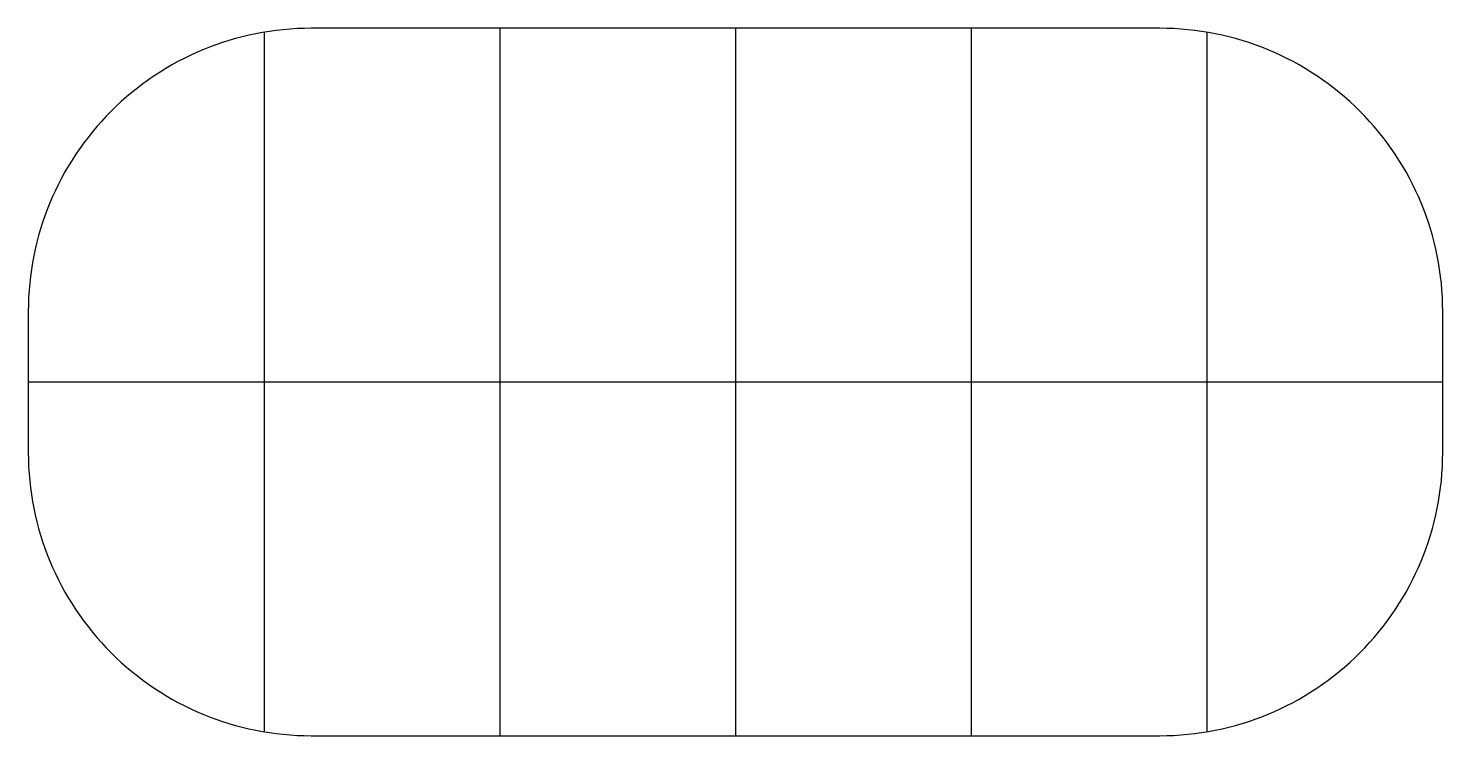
# Model space of a CAD drawing. Header units: millimetres. Extents: x -56.235 to -55.835, y 49.372 to 49.572.
import ezdxf

# ---------------------------------------------------------------- set-up
doc = ezdxf.new("R2010")
doc.units = ezdxf.units.MM
doc.header["$LTSCALE"] = 10
doc.layers.add('Inc_símbolos', color=2, linetype='Continuous')

msp = doc.modelspace()

# ---------------------------------------------------------------- linework, layer by layer
at = {"layer": 'Inc_símbolos', "color": 1}
for p, q in [((-56.10119, 49.57232), (-56.10119, 49.37232)), ((-56.03452, 49.57232), (-56.03452, 49.37232)), ((-55.96786, 49.57232), (-55.96786, 49.37232)), ((-56.16786, 49.5712), (-56.16786, 49.37344)), ((-55.90119, 49.5712), (-55.90119, 49.37344))]:
    msp.add_line(p, q, dxfattribs=at)
at = {"layer": 'Inc_símbolos', "color": 2}
msp.add_line((-55.83452, 49.47232), (-56.23452, 49.47232), dxfattribs=at)
at = {"layer": 'Inc_símbolos', "color": 3}
msp.add_lwpolyline([(-56.15452, 49.37232), (-55.91452, 49.37232, 0.414214), (-55.83452, 49.45232), (-55.83452, 49.49232, 0.414214), (-55.91452, 49.57232), (-56.15452, 49.57232, 0.414214), (-56.23452, 49.49232), (-56.23452, 49.45232, 0.414214)], format="xyb", close=True, dxfattribs=at)

doc.saveas('drawing.dxf')
